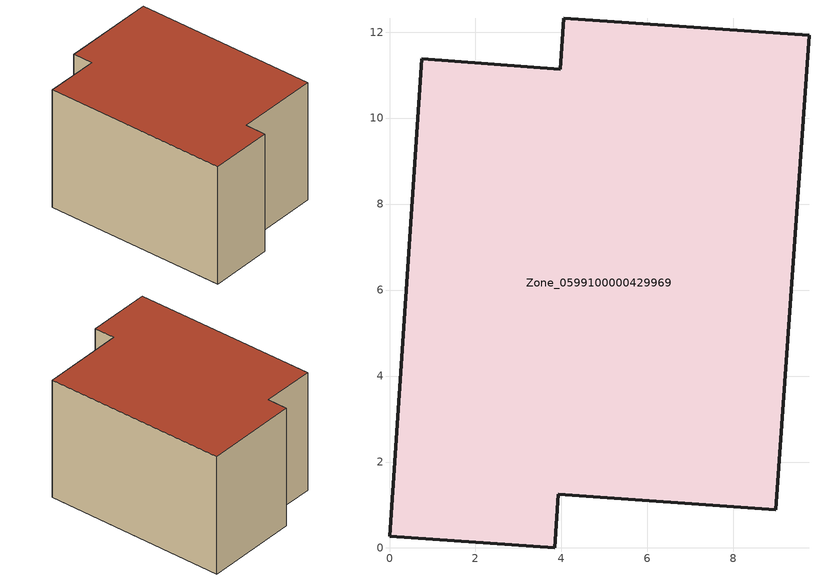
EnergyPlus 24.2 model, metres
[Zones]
Zone_0599100000429969
 floor ground (C_G): 3.93,1.25 3.84,0 0,0.27 0.75,11.38 3.97,11.13 4.05,12.33 9.76,11.93 8.99,0.89 z7.49
 wall outside (C_F): 3.84,0 3.93,1.25 8.99,0.89 9.76,11.93 4.05,12.33 3.97,11.13 0.75,11.38 0,0.27 3.84,0 z7.49:14.94
 roof outside (C_R): 3.93,1.25 8.99,0.89 9.76,11.93 4.05,12.33 3.97,11.13 0.75,11.38 0,0.27 3.84,0 z14.94
[BUILDING]
Pand.0599100000429969: North Axis=0; Terrain=City; Loads Convergence Tolerance Value=0.04; Temperature Convergence Tolerance Value=0.4; Solar Distribution=FullExterior; Maximum Number of Warmup Days=25; Minimum Number of Warmup Days=1
[Site:Location]
Rotterdam.The.Hague.AP_ZH_NLD Design_Conditions: Latitude=51.96; Longitude=4.45; Time Zone=1; Elevation=-4.5
[SITE:GROUNDTEMPERATURE:BUILDINGSURFACE]
18, 18, 18, 18, 18, 18, 18, 18, 18, 18, 18, 18
[MATERIAL] Thermal Absorptance=0.9; Solar Absorptance=0.7; Visible Absorptance=0.7
Name | Roughness | Thickness | Conductivity | Density | Specific Heat
G.TC.2006-2014 | MediumSmooth | 0.15 | 0.06 | 540 | 1210
F.TC.2006-2014 | Rough | 0.3 | 0.12 | 1920 | 840
R.TC.2006-2014 | MediumRough | 0.2 | 0.08 | 1500 | 1000
[CONSTRUCTION]
C_G: G.TC.2006-2014
C_F: F.TC.2006-2014
C_R: R.TC.2006-2014
[ZONE]
Zone_0599100000429969: Type=1; Multiplier=1; Ceiling Height=Autocalculate; Volume=Autocalculate; Floor Area=autocalculate; Part of Total Floor Area=Yes
[ZONEINFILTRATION:DESIGNFLOWRATE]
Infil_Zone_0599100000429969: Zone or ZoneList or Space or SpaceList=Zone_0599100000429969; Schedule=AlwaysOn; Design Flow Rate Calculation Method=Flow/Area; Flow Rate per Floor Area=0.0015; Constant Term Coefficient=1; Temperature Term Coefficient=0; Velocity Term Coefficient=0; Velocity Squared Term Coefficient=0
[HVACTEMPLATE:ZONE:IDEALLOADSAIRSYSTEM]
Zone_0599100000429969: Maximum Heating Supply Air Temperature=50; Minimum Cooling Supply Air Temperature=13; Maximum Heating Supply Air Humidity Ratio=0.0156; Minimum Cooling Supply Air Humidity Ratio=0.0077; Heating Limit=NoLimit; Cooling Limit=NoLimit; Dehumidification Control Type=ConstantSensibleHeatRatio; Cooling Sensible Heat Ratio=0.7; Dehumidification Setpoint=60; Humidification Control Type=None; Humidification Setpoint=30; Outdoor Air Method=None; Outdoor Air Flow Rate per Person=0.00944; Outdoor Air Flow Rate per Zone Floor Area=0; Outdoor Air Flow Rate per Zone=0; Demand Controlled Ventilation Type=None; Outdoor Air Economizer Type=NoEconomizer; Heat Recovery Type=None; Sensible Heat Recovery Effectiveness=0.7; Latent Heat Recovery Effectiveness=0.65
[ZONECONTROL:THERMOSTAT]
ThermostatControl_Zone_0599100000429969: Zone or ZoneList=Zone_0599100000429969; Control Type Schedule=DualSetpointControlType; Control 1=Thermostat_Zone_0599100000429969; Temperature Difference Between Cutout And Setpoint=0
[THERMOSTATSETPOINT:DUALSETPOINT]
Thermostat_Zone_0599100000429969: Heating Setpoint Temperature Schedule=HeatingSetpoint_Zone_0599100000429969; Cooling Setpoint Temperature Schedule=CoolingSetpoint_Zone_0599100000429969
[SCHEDULE:COMPACT]
HeatingSetpoint_Zone_0599100000429969: Through: 12/31, For: AllDays, Until: 24:00, 21
CoolingSetpoint_Zone_0599100000429969: Through: 12/31, For: AllDays, Until: 24:00, 24
DualSetpointControlType: Through: 12/31, For: AllDays, Until: 24:00, 4
AlwaysOn: Through: 12/31, For: AllDays, Until: 24:00, 1
